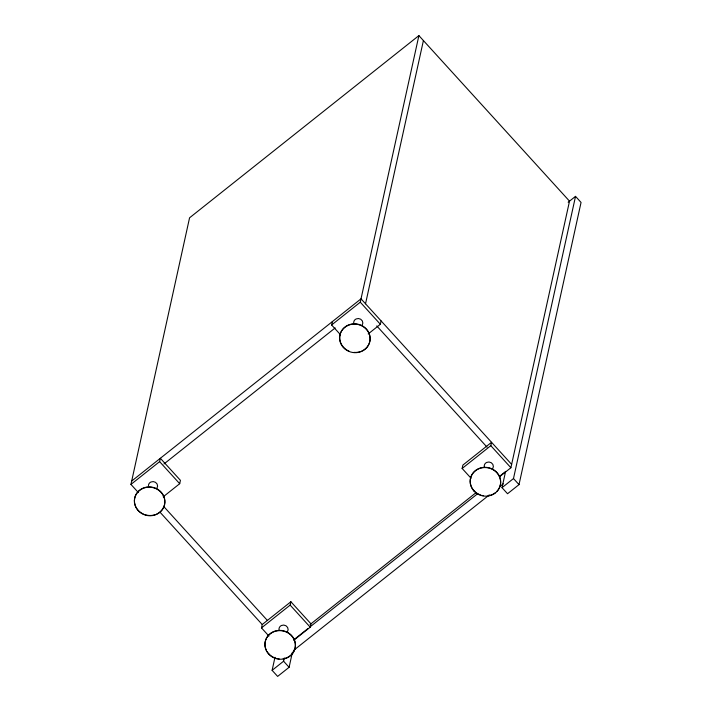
<?xml version="1.0" encoding="UTF-8"?>
<svg xmlns="http://www.w3.org/2000/svg" width="712" height="712" viewBox="0 0 712 712"><rect width="100%" height="100%" fill="white"/><g stroke="black" fill="none" stroke-linecap="round" stroke-linejoin="round"><path stroke-width="1.07" d="M138.386 492.588L130.946 484.409L189.561 217.81L418.896 35.6L569.511 201.149L510.896 467.748L499.602 476.72M138.137 510.575A15.29 14.267 12.4 0 1 146.636 487.355A15.29 14.267 12.4 0 1 164.027 506.472A15.29 14.267 12.4 0 1 138.137 510.575L138.19 510.317A15.29 14.267 12.4 0 1 140.656 489.42A15.29 14.267 12.4 0 1 162.692 494.155A15.29 14.267 12.4 0 1 156.391 514.224M130.946 484.409L159.613 461.634L160.351 458.279L180.439 480.351L179.7 483.706L163.19 496.825M268.922 636.065L261.482 627.886L262.221 624.531L290.888 601.747L310.966 623.828L310.227 627.183L293.727 640.293M340.541 334.782L331.614 324.975L332.353 321.619M268.673 654.052A15.29 14.267 12.4 0 1 277.173 630.832A15.29 14.267 12.4 0 1 294.563 649.949A15.29 14.267 12.4 0 1 268.673 654.052L268.727 653.794M292.445 652.094L289.108 667.286L277.635 676.4L272.118 670.33L274.983 657.309M261.482 627.886L290.149 605.111L290.888 601.747M331.614 324.975L360.281 302.2L418.896 35.6M272.118 670.33L283.581 661.217L284.302 657.959M365.532 303.802L423.409 40.566M368.202 333.937L380.359 324.272L381.098 320.916M462.141 468.452L462.88 465.087L491.547 442.312L490.808 445.676L462.141 468.452L471.068 478.259M568.158 202.226L575.527 196.37L581.054 202.439L519.012 484.623L507.54 493.736L502.022 487.667L505.6 471.38M502.022 487.667L513.486 478.553L575.527 196.37M131.684 481.054L361.02 298.835L511.634 464.384M163.965 463.966L335.174 327.929M310.058 624.549L476.052 492.659M294.092 639.563L308.011 628.5M309.756 627.121L477.716 493.665M499.477 476.381L505.564 471.54M293.522 650.474L489.331 494.893M499.771 486.599L503.259 483.831M360.281 302.2L380.359 324.272M490.808 445.676L510.896 467.748M376.773 325.927L487.088 447.189M513.486 478.553L519.012 484.623M159.613 461.634L179.7 483.706M290.149 605.111L310.227 627.183M163.724 506.499L267.338 620.383M160.058 512.24L262.176 624.477M283.581 661.217L289.108 667.286M156.889 488.29A4.584 4.281 12.4 0 0 150.908 482.015L149.938 482.638A4.584 4.281 12.4 0 0 148.461 485.575M155.483 514.589A15.29 14.267 12.4 0 1 144.75 514.616M143.824 514.26A15.29 14.267 12.4 0 1 138.867 511.02M362.141 325.206A4.584 4.281 12.4 0 0 356.16 318.94L355.181 319.555A4.584 4.281 12.4 0 0 353.82 323.613M349.067 351.185A15.29 14.267 12.4 0 1 342.623 329.327A15.29 14.267 12.4 0 1 366.591 329.264A15.29 14.267 12.4 0 1 361.643 351.149M360.735 351.505A15.29 14.267 12.4 0 1 353.9 352.378M492.668 468.683A4.584 4.281 12.4 0 0 486.697 462.417L485.718 463.031A4.584 4.281 12.4 0 0 484.347 467.09M480.529 495.009A15.29 14.267 12.4 0 1 471.78 474.895A15.29 14.267 12.4 0 1 493.923 469.947A15.29 14.267 12.4 0 1 496.896 491.36M495.481 492.642A15.29 14.267 12.4 0 1 488.405 495.721M483.448 495.73A15.29 14.267 12.4 0 1 481.481 495.312M287.425 631.767A4.584 4.281 12.4 0 0 281.445 625.492L280.466 626.115A4.584 4.281 12.4 0 0 279.104 630.173M266.519 650.626A15.29 14.267 12.4 0 1 274.681 631.197A15.29 14.267 12.4 0 1 294.83 641.094A15.29 14.267 12.4 0 1 283.154 658.796M279.184 658.929A15.29 14.267 12.4 0 1 276.229 658.386M275.286 658.093A15.29 14.267 12.4 0 1 266.982 651.462M343.389 347.5A15.29 14.267 12.4 0 0 369.279 343.389A15.29 14.267 12.4 0 0 351.888 324.272A15.29 14.267 12.4 0 0 343.389 347.5M473.916 490.977A15.29 14.267 12.4 0 0 499.815 486.866A15.29 14.267 12.4 0 0 482.424 467.748A15.29 14.267 12.4 0 0 473.916 490.977"/></g></svg>
